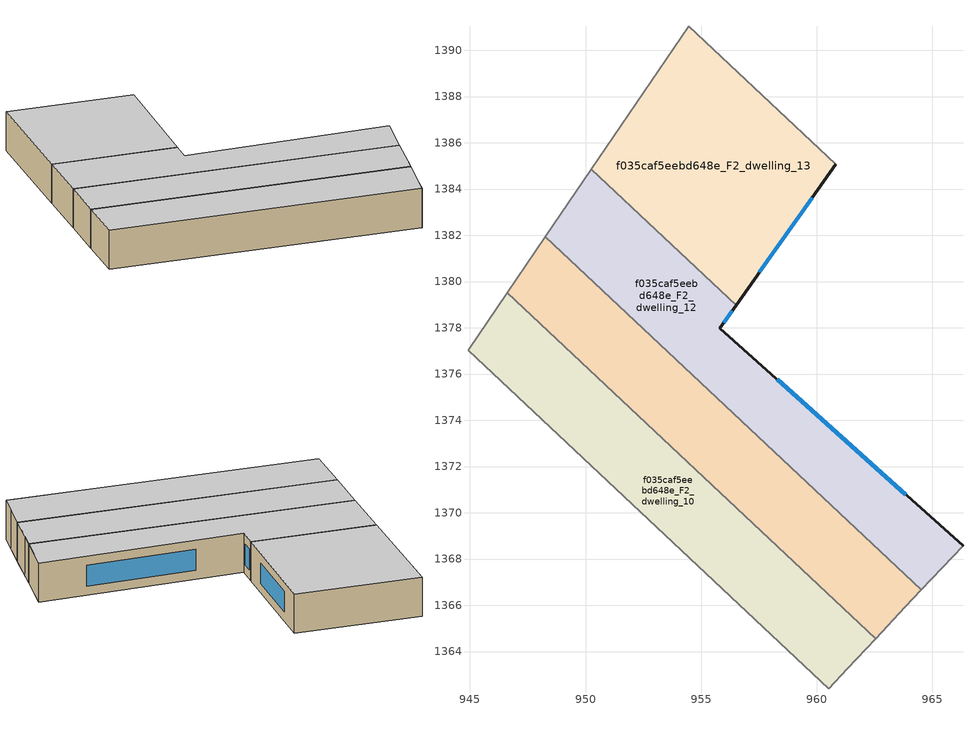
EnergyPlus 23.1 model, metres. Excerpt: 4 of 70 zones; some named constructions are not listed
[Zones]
f035caf5eebd648e_F2_dwelling_10
 floor to f035caf5eebd648e_F1_dwelling_11 (EU_floor_Construction): 962.54,1364.55 960.52,1362.39 944.92,1377.04 946.6,1379.51 z6
 wall to f035caf5eebd648e_F2_dwelling_9 (EU_wall_Construction): 944.92,1377.04 960.52,1362.39 z6:9
 wall adiabatic (EU_wall_Construction): 946.6,1379.51 944.92,1377.04 z6:9
 wall to f035caf5eebd648e_F2_dwelling_11 (EU_wall_Construction): 962.54,1364.55 946.6,1379.51 z6:9
 wall to f035caf5eebd648e_F2_dwelling_2 (EU_wall_Construction): 961.33,1363.26 962.54,1364.55 z6:9
 wall to f035caf5eebd648e_F2_dwelling_1 (EU_wall_Construction): 960.52,1362.39 961.33,1363.26 z6:9
 ceiling to f035caf5eebd648e_F3_dwelling_10 (EU_floor_Construction): 960.52,1362.39 962.54,1364.55 946.6,1379.51 944.92,1377.04 z9
f035caf5eebd648e_F2_dwelling_11
 floor to f035caf5eebd648e_F1_dwelling_12 (EU_floor_Construction): 964.53,1366.67 962.54,1364.55 946.6,1379.51 948.26,1381.94 z6
 wall adiabatic (EU_wall_Construction): 948.26,1381.94 946.6,1379.51 z6:9
 wall to f035caf5eebd648e_F2_dwelling_12 (EU_wall_Construction): 964.53,1366.67 948.26,1381.94 z6:9
 wall to f035caf5eebd648e_F2_dwelling_3 (EU_wall_Construction): 963.84,1365.93 964.53,1366.67 z6:9
 wall to f035caf5eebd648e_F2_dwelling_2 (EU_wall_Construction): 962.54,1364.55 963.84,1365.93 z6:9
 ceiling to f035caf5eebd648e_F3_dwelling_11 (EU_floor_Construction): 962.54,1364.55 964.53,1366.67 948.26,1381.94 946.6,1379.51 z9
f035caf5eebd648e_F2_dwelling_12
 floor to f035caf5eebd648e_F1_dwelling_13 (EU_floor_Construction): 956.51,1378.97 955.81,1377.98 966.32,1368.58 964.53,1366.67 948.26,1381.94 950.24,1384.85 z6
 wall outside (EU_wall_Construction): 966.32,1368.58 955.81,1377.98 956.51,1378.97 z6:9
 wall adiabatic (EU_wall_Construction): 950.24,1384.85 948.26,1381.94 z6:9
 wall to f035caf5eebd648e_F2_dwelling_13 (EU_wall_Construction): 956.51,1378.97 950.24,1384.85 z6:9
 wall to f035caf5eebd648e_F2_dwelling_3 (EU_wall_Construction): 964.53,1366.67 966.32,1368.58 z6:9
 window (EU_Window_Construction): 963.86,1370.79 958.28,1375.77 / 955.98,1378.21 956.35,1378.74 z6.7:8.3
 ceiling to f035caf5eebd648e_F3_dwelling_12 (EU_floor_Construction): 964.53,1366.67 966.32,1368.58 955.81,1377.98 956.51,1378.97 950.24,1384.85 948.26,1381.94 z9
f035caf5eebd648e_F2_dwelling_13
 floor to f035caf5eebd648e_F1_dwelling_14 (EU_floor_Construction): 960.81,1385.07 956.51,1378.97 950.24,1384.85 954.45,1391.04 z6
 wall outside (EU_wall_Construction): 956.51,1378.97 960.81,1385.07 z6:9
 wall adiabatic (EU_wall_Construction): 954.45,1391.04 950.24,1384.85 z6:9
 wall to f035caf5eebd648e_F2_dwelling_14 (EU_wall_Construction): 960.81,1385.07 954.45,1391.04 z6:9
 window (EU_Window_Construction): 957.52,1380.4 959.8,1383.64 z6.7:8.3
 ceiling to f035caf5eebd648e_F3_dwelling_13 (EU_floor_Construction): 956.51,1378.97 960.81,1385.07 954.45,1391.04 950.24,1384.85 z9
[SCHEDULE:FILE] Column Number=1; Rows to Skip at Top=0; Number of Hours of Data=8760; Column Separator=Comma; Interpolate to Timestep=No; Minutes per Item=60; Adjust Schedule for Daylight Savings=Yes
Name | File
EU_Step8_GainSchedule_f035caf5eebd648e_F3_dwelling_3_f000 | ../../schedules/f035caf5eebd648e/f035caf5eebd648e_F3_dwelling_3_f000_gain.csv
EU_Step8_GainSchedule_f035caf5eebd648e_F3_dwelling_4_f000 | ../../schedules/f035caf5eebd648e/f035caf5eebd648e_F3_dwelling_4_f000_gain.csv
EU_Step8_GainSchedule_f035caf5eebd648e_F3_dwelling_5_f000 | ../../schedules/f035caf5eebd648e/f035caf5eebd648e_F3_dwelling_5_f000_gain.csv
EU_Step8_GainSchedule_f035caf5eebd648e_F3_dwelling_6_f000 | ../../schedules/f035caf5eebd648e/f035caf5eebd648e_F3_dwelling_6_f000_gain.csv
EU_Step8_GainSchedule_f035caf5eebd648e_F3_dwelling_7_f000 | ../../schedules/f035caf5eebd648e/f035caf5eebd648e_F3_dwelling_7_f000_gain.csv
EU_Step8_GainSchedule_f035caf5eebd648e_F3_dwelling_8_f000 | ../../schedules/f035caf5eebd648e/f035caf5eebd648e_F3_dwelling_8_f000_gain.csv
EU_Step8_GainSchedule_f035caf5eebd648e_F3_dwelling_9_f000 | ../../schedules/f035caf5eebd648e/f035caf5eebd648e_F3_dwelling_9_f000_gain.csv
EU_Step8_GainSchedule_f035caf5eebd648e_F3_dwelling_10_f000 | ../../schedules/f035caf5eebd648e/f035caf5eebd648e_F3_dwelling_10_f000_gain.csv
EU_Step8_GainSchedule_f035caf5eebd648e_F3_dwelling_11_f000 | ../../schedules/f035caf5eebd648e/f035caf5eebd648e_F3_dwelling_11_f000_gain.csv
EU_Step8_GainSchedule_f035caf5eebd648e_F3_dwelling_12_f000 | ../../schedules/f035caf5eebd648e/f035caf5eebd648e_F3_dwelling_12_f000_gain.csv
EU_Step8_GainSchedule_f035caf5eebd648e_F3_dwelling_13_f000 | ../../schedules/f035caf5eebd648e/f035caf5eebd648e_F3_dwelling_13_f000_gain.csv
EU_Step8_GainSchedule_f035caf5eebd648e_F3_dwelling_14_f000 | ../../schedules/f035caf5eebd648e/f035caf5eebd648e_F3_dwelling_14_f000_gain.csv
EU_Step8_GainSchedule_f035caf5eebd648e_F3_dwelling_15_f000 | ../../schedules/f035caf5eebd648e/f035caf5eebd648e_F3_dwelling_15_f000_gain.csv
EU_Step8_GainSchedule_f035caf5eebd648e_F3_dwelling_16_f000 | ../../schedules/f035caf5eebd648e/f035caf5eebd648e_F3_dwelling_16_f000_gain.csv
